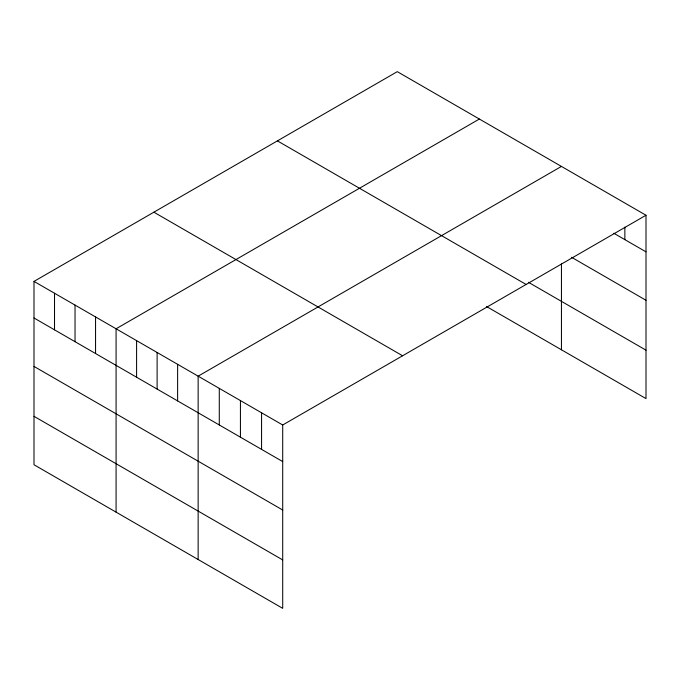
<?xml version="1.0" encoding="UTF-8"?>
<svg xmlns="http://www.w3.org/2000/svg" width="680" height="680" viewBox="0 0 680 680"><rect width="100%" height="100%" fill="white"/><g stroke="black" fill="none" stroke-linecap="round" stroke-linejoin="round"><path stroke-width="1.02" d="M646 215.245L282.71 424.991L282.71 608.345L34 464.754L34 281.401L397.29 71.655L646 215.245L646 398.599L486.506 306.519M479.366 119.043L116.076 328.78L116.076 512.142M561.442 166.421L198.144 376.168L198.144 559.529M613.827 233.266L646 251.838M571.548 257.286L646 300.271M528.428 282.293L646 350.166M277.406 140.87L526.116 284.461M153.884 212.185L402.594 355.776M34 281.401L282.71 424.991M34 317.993L282.71 461.584M34 366.426L282.71 510.017M34 416.322L282.71 559.912M624.861 227.086L624.861 239.632M561.442 263.925L561.442 349.784M261.57 412.786L261.57 449.378M240.431 400.579L240.431 437.172M219.283 388.374L219.283 424.966M177.624 364.319L177.624 400.911M157.114 352.478L157.114 389.07M136.595 340.629L136.595 377.221M95.557 316.94L95.557 353.532M75.038 305.091L75.038 341.683M54.519 293.241L54.519 329.834"/></g></svg>
